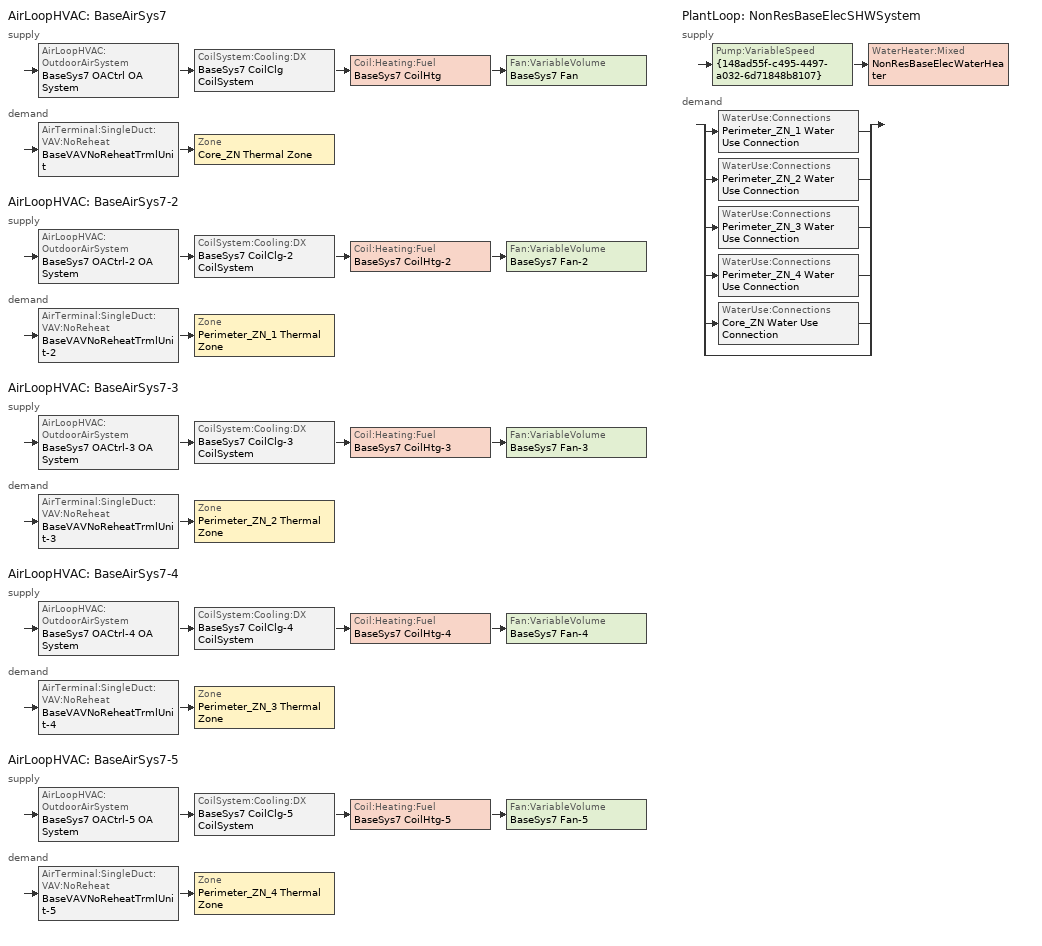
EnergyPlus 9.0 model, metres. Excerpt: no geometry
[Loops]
AirLoopHVAC 'BaseAirSys7'
 supply: AirLoopHVAC:OutdoorAirSystem 'BaseSys7 OACtrl OA System' > CoilSystem:Cooling:DX 'BaseSys7 CoilClg CoilSystem' > Coil:Heating:Fuel 'BaseSys7 CoilHtg' > Fan:VariableVolume 'BaseSys7 Fan'
 demand: AirTerminal:SingleDuct:VAV:NoReheat 'BaseVAVNoReheatTrmlUnit' > Zone 'Core_ZN Thermal Zone'
AirLoopHVAC 'BaseAirSys7-2'
 supply: AirLoopHVAC:OutdoorAirSystem 'BaseSys7 OACtrl-2 OA System' > CoilSystem:Cooling:DX 'BaseSys7 CoilClg-2 CoilSystem' > Coil:Heating:Fuel 'BaseSys7 CoilHtg-2' > Fan:VariableVolume 'BaseSys7 Fan-2'
 demand: AirTerminal:SingleDuct:VAV:NoReheat 'BaseVAVNoReheatTrmlUnit-2' > Zone 'Perimeter_ZN_1 Thermal Zone'
AirLoopHVAC 'BaseAirSys7-3'
 supply: AirLoopHVAC:OutdoorAirSystem 'BaseSys7 OACtrl-3 OA System' > CoilSystem:Cooling:DX 'BaseSys7 CoilClg-3 CoilSystem' > Coil:Heating:Fuel 'BaseSys7 CoilHtg-3' > Fan:VariableVolume 'BaseSys7 Fan-3'
 demand: AirTerminal:SingleDuct:VAV:NoReheat 'BaseVAVNoReheatTrmlUnit-3' > Zone 'Perimeter_ZN_2 Thermal Zone'
AirLoopHVAC 'BaseAirSys7-4'
 supply: AirLoopHVAC:OutdoorAirSystem 'BaseSys7 OACtrl-4 OA System' > CoilSystem:Cooling:DX 'BaseSys7 CoilClg-4 CoilSystem' > Coil:Heating:Fuel 'BaseSys7 CoilHtg-4' > Fan:VariableVolume 'BaseSys7 Fan-4'
 demand: AirTerminal:SingleDuct:VAV:NoReheat 'BaseVAVNoReheatTrmlUnit-4' > Zone 'Perimeter_ZN_3 Thermal Zone'
AirLoopHVAC 'BaseAirSys7-5'
 supply: AirLoopHVAC:OutdoorAirSystem 'BaseSys7 OACtrl-5 OA System' > CoilSystem:Cooling:DX 'BaseSys7 CoilClg-5 CoilSystem' > Coil:Heating:Fuel 'BaseSys7 CoilHtg-5' > Fan:VariableVolume 'BaseSys7 Fan-5'
 demand: AirTerminal:SingleDuct:VAV:NoReheat 'BaseVAVNoReheatTrmlUnit-5' > Zone 'Perimeter_ZN_4 Thermal Zone'
PlantLoop 'NonResBaseElecSHWSystem'
 supply: Pump:VariableSpeed '{148ad55f-c495-4497-a032-6d71848b8107}' > WaterHeater:Mixed 'NonResBaseElecWaterHeater'
 demand: split
  | WaterUse:Connections 'Perimeter_ZN_1 Water Use Connection'
  | WaterUse:Connections 'Perimeter_ZN_2 Water Use Connection'
  | WaterUse:Connections 'Perimeter_ZN_3 Water Use Connection'
  | WaterUse:Connections 'Perimeter_ZN_4 Water Use Connection'
  | WaterUse:Connections 'Core_ZN Water Use Connection'
  | bypass
[ZoneControl:Thermostat] Control Object Type 1=ThermostatSetpoint:DualSetpoint
Name | Zone or ZoneList | Control Type Schedule | Control Name 1
Core_ZN Thermal Zone Thermostat | Core_ZN Thermal Zone | Core_ZN Thermal Zone Thermostat Schedule | Core_ZN Thermal Zone Thermostat
Perimeter_ZN_1 Thermal Zone Thermostat | Perimeter_ZN_1 Thermal Zone | Perimeter_ZN_1 Thermal Zone Thermostat Schedule | Perimeter_ZN_1 Thermal Zone Thermostat
Perimeter_ZN_2 Thermal Zone Thermostat | Perimeter_ZN_2 Thermal Zone | Perimeter_ZN_2 Thermal Zone Thermostat Schedule | Perimeter_ZN_2 Thermal Zone Thermostat
Perimeter_ZN_3 Thermal Zone Thermostat | Perimeter_ZN_3 Thermal Zone | Perimeter_ZN_3 Thermal Zone Thermostat Schedule | Perimeter_ZN_3 Thermal Zone Thermostat
Perimeter_ZN_4 Thermal Zone Thermostat | Perimeter_ZN_4 Thermal Zone | Perimeter_ZN_4 Thermal Zone Thermostat Schedule | Perimeter_ZN_4 Thermal Zone Thermostat
[ThermostatSetpoint:DualSetpoint] Heating Setpoint Temperature Schedule=OfficeHtgSetpt; Cooling Setpoint Temperature Schedule=OfficeClgSetpt
Core_ZN Thermal Zone Thermostat; Perimeter_ZN_1 Thermal Zone Thermostat; Perimeter_ZN_2 Thermal Zone Thermostat; Perimeter_ZN_3 Thermal Zone Thermostat; Perimeter_ZN_4 Thermal Zone Thermostat
[AirTerminal:SingleDuct:VAV:NoReheat] Availability Schedule=Always On; Maximum Air Flow Rate {m3/s}=Autosize; Zone Minimum Air Flow Input Method=FixedFlowRate; Constant Minimum Air Flow Fraction=0.3
Name | Fixed Minimum Air Flow Rate {m3/s}
BaseVAVNoReheatTrmlUnit | 0.114039
BaseVAVNoReheatTrmlUnit-2; BaseVAVNoReheatTrmlUnit-4 | 0.086449
BaseVAVNoReheatTrmlUnit-3; BaseVAVNoReheatTrmlUnit-5 | 0.0512828
[Zone equipment]
Core_ZN Thermal Zone: BaseVAVNoReheatTrmlUnit
Perimeter_ZN_1 Thermal Zone: BaseVAVNoReheatTrmlUnit-2
Perimeter_ZN_2 Thermal Zone: BaseVAVNoReheatTrmlUnit-3
Perimeter_ZN_3 Thermal Zone: BaseVAVNoReheatTrmlUnit-4
Perimeter_ZN_4 Thermal Zone: BaseVAVNoReheatTrmlUnit-5
[Sizing:Zone] Zone Cooling Design Supply Air Temperature Input Method=TemperatureDifference; Zone Cooling Design Supply Air Temperature {C}=14; Zone Cooling Design Supply Air Temperature Difference {deltaC}=11.1111; Zone Heating Design Supply Air Temperature Input Method=TemperatureDifference; Zone Heating Design Supply Air Temperature {C}=40; Zone Heating Design Supply Air Temperature Difference {deltaC}=13.8889; Zone Cooling Design Supply Air Humidity Ratio {kgWater/kgDryAir}=0.0085; Zone Heating Design Supply Air Humidity Ratio {kgWater/kgDryAir}=0.008; Zone Heating Sizing Factor=1; Zone Cooling Sizing Factor=1; Cooling Design Air Flow Method=DesignDay; Cooling Design Air Flow Rate {m3/s}=0; Cooling Minimum Air Flow per Zone Floor Area {m3/s-m2}=0; Cooling Minimum Air Flow {m3/s}=0; Cooling Minimum Air Flow Fraction=0; Heating Design Air Flow Method=DesignDayWithLimit; Heating Design Air Flow Rate {m3/s}=0; Heating Maximum Air Flow per Zone Floor Area {m3/s-m2}=0; Heating Maximum Air Flow {m3/s}=0; Heating Maximum Air Flow Fraction=0.5; Account for Dedicated Outdoor Air System=No
Name | Design Specification Outdoor Air Object | Design Specification Zone Air Distribution Object
Core_ZN Thermal Zone | Core_ZN Thermal Zone Design Specification Outdoor Air | Core_ZN Thermal Zone Design Spec Zone Air Dist
Perimeter_ZN_1 Thermal Zone | Perimeter_ZN_1 Thermal Zone Design Specification Outdoor Air | Perimeter_ZN_1 Thermal Zone Design Spec Zone Air Dist
Perimeter_ZN_2 Thermal Zone | Perimeter_ZN_2 Thermal Zone Design Specification Outdoor Air | Perimeter_ZN_2 Thermal Zone Design Spec Zone Air Dist
Perimeter_ZN_3 Thermal Zone | Perimeter_ZN_3 Thermal Zone Design Specification Outdoor Air | Perimeter_ZN_3 Thermal Zone Design Spec Zone Air Dist
Perimeter_ZN_4 Thermal Zone | Perimeter_ZN_4 Thermal Zone Design Specification Outdoor Air | Perimeter_ZN_4 Thermal Zone Design Spec Zone Air Dist
[DesignSpecification:ZoneAirDistribution] Zone Air Distribution Effectiveness in Cooling Mode=1; Zone Air Distribution Effectiveness in Heating Mode=1
Core_ZN Thermal Zone Design Spec Zone Air Dist; Perimeter_ZN_1 Thermal Zone Design Spec Zone Air Dist; Perimeter_ZN_2 Thermal Zone Design Spec Zone Air Dist; Perimeter_ZN_3 Thermal Zone Design Spec Zone Air Dist; Perimeter_ZN_4 Thermal Zone Design Spec Zone Air Dist
[Controller:MechanicalVentilation] Demand Controlled Ventilation=No; System Outdoor Air Method=ZoneSum
Name | Availability Schedule | Zone Name 1 | Design Specification Outdoor Air Object Name 1 | Design Specification Zone Air Distribution Object Name 1
BaseSys7 OACtrl Mech Vent Controller | BaseSys7 OACtrl Schedule | Core_ZN Thermal Zone | Core_ZN Thermal Zone Design Specification Outdoor Air | Core_ZN Thermal Zone Design Spec Zone Air Dist
BaseSys7 OACtrl-2 Mech Vent Controller | BaseSys7 OACtrl-2 Schedule | Perimeter_ZN_1 Thermal Zone | Perimeter_ZN_1 Thermal Zone Design Specification Outdoor Air | Perimeter_ZN_1 Thermal Zone Design Spec Zone Air Dist
BaseSys7 OACtrl-3 Mech Vent Controller | BaseSys7 OACtrl-3 Schedule | Perimeter_ZN_2 Thermal Zone | Perimeter_ZN_2 Thermal Zone Design Specification Outdoor Air | Perimeter_ZN_2 Thermal Zone Design Spec Zone Air Dist
BaseSys7 OACtrl-4 Mech Vent Controller | BaseSys7 OACtrl-4 Schedule | Perimeter_ZN_3 Thermal Zone | Perimeter_ZN_3 Thermal Zone Design Specification Outdoor Air | Perimeter_ZN_3 Thermal Zone Design Spec Zone Air Dist
BaseSys7 OACtrl-5 Mech Vent Controller | BaseSys7 OACtrl-5 Schedule | Perimeter_ZN_4 Thermal Zone | Perimeter_ZN_4 Thermal Zone Design Specification Outdoor Air | Perimeter_ZN_4 Thermal Zone Design Spec Zone Air Dist
[DesignSpecification:OutdoorAir] Outdoor Air Method=Maximum; Outdoor Air Flow per Person {m3/s-person}=0; Outdoor Air Flow per Zone Floor Area {m3/s-m2}=0.000762; Outdoor Air Flow per Zone {m3/s}=0; Outdoor Air Flow Air Changes per Hour {1/hr}=0
Core_ZN Thermal Zone Design Specification Outdoor Air; Perimeter_ZN_1 Thermal Zone Design Specification Outdoor Air; Perimeter_ZN_2 Thermal Zone Design Specification Outdoor Air; Perimeter_ZN_3 Thermal Zone Design Specification Outdoor Air; Perimeter_ZN_4 Thermal Zone Design Specification Outdoor Air
[AirLoopHVAC] Design Supply Air Flow Rate {m3/s}=AutoSize
BaseAirSys7; BaseAirSys7-2; BaseAirSys7-3; BaseAirSys7-4; BaseAirSys7-5
[Sizing:System] Type of Load to Size On=Sensible; Design Outdoor Air Flow Rate {m3/s}=Autosize; Central Heating Maximum System Air Flow Ratio=0.5; Preheat Design Temperature {C}=5.68434e-14; Preheat Design Humidity Ratio {kgWater/kgDryAir}=0; Precool Design Temperature {C}=5.68434e-14; Precool Design Humidity Ratio {kgWater/kgDryAir}=0; Central Cooling Design Supply Air Temperature {C}=12.7778; Central Heating Design Supply Air Temperature {C}=35; Type of Zone Sum to Use=NonCoincident; 100% Outdoor Air in Cooling=No; 100% Outdoor Air in Heating=No; Central Cooling Design Supply Air Humidity Ratio {kgWater/kgDryAir}=0.0085; Central Heating Design Supply Air Humidity Ratio {kgWater/kgDryAir}=0.008; Cooling Supply Air Flow Rate Method=DesignDay; Cooling Supply Air Flow Rate {m3/s}=0; Cooling Supply Air Flow Rate Per Floor Area {m3/s-m2}=0.00996765; Cooling Fraction of Autosized Cooling Supply Air Flow Rate=1; Cooling Supply Air Flow Rate Per Unit Cooling Capacity {m3/s-W}=3.94755e-05; Heating Supply Air Flow Rate Method=DesignDay; Heating Supply Air Flow Rate {m3/s}=0; Heating Supply Air Flow Rate Per Floor Area {m3/s-m2}=0.00996765; Heating Fraction of Autosized Heating Supply Air Flow Rate=1; Heating Fraction of Autosized Cooling Supply Air Flow Rate=1; Heating Supply Air Flow Rate Per Unit Heating Capacity {m3/s-W}=3.15882e-05; System Outdoor Air Method=ZoneSum; Zone Maximum Outdoor Air Fraction=1; Cooling Design Capacity Method=CoolingDesignCapacity; Cooling Design Capacity {W}=Autosize; Cooling Design Capacity Per Floor Area {W/m2}=234.7; Fraction of Autosized Cooling Design Capacity=1; Heating Design Capacity Method=HeatingDesignCapacity; Heating Design Capacity {W}=Autosize; Heating Design Capacity Per Floor Area {W/m2}=157; Fraction of Autosized Heating Design Capacity=1; Central Cooling Capacity Control Method=OnOff
BaseAirSys7; BaseAirSys7-2; BaseAirSys7-3; BaseAirSys7-4; BaseAirSys7-5
[AvailabilityManager:NightCycle] Applicability Schedule=Always On Discrete; Fan Schedule=OfficeHVACAvail; Control Type=CycleOnControlZone; Thermostat Tolerance {deltaC}=1.11111; Cycling Run Time Control Type=ThermostatWithMinimumRunTime; Cycling Run Time {s}=900
Name | Control Zone or Zone List
Availability Manager Night Cycle 1 | Core_ZN Thermal Zone
Availability Manager Night Cycle 2 | Perimeter_ZN_1 Thermal Zone
Availability Manager Night Cycle 3 | Perimeter_ZN_2 Thermal Zone
Availability Manager Night Cycle 4 | Perimeter_ZN_3 Thermal Zone
Availability Manager Night Cycle 5 | Perimeter_ZN_4 Thermal Zone
[Controller:OutdoorAir] Minimum Outdoor Air Flow Rate {m3/s}=0; Maximum Outdoor Air Flow Rate {m3/s}=Autosize; Economizer Control Type=NoEconomizer; Economizer Control Action Type=ModulateFlow; Economizer Maximum Limit Enthalpy {J/kg}=64000; Lockout Type=NoLockout; Minimum Limit Type=FixedMinimum; High Humidity Control=No; Control High Indoor Humidity Based on Outdoor Humidity Ratio=Yes; Heat Recovery Bypass Control Type=BypassWhenOAFlowGreaterThanMinimum
Name | Minimum Outdoor Air Schedule | Mechanical Ventilation Controller
BaseSys7 OACtrl | BaseSys7 OACtrl Schedule | BaseSys7 OACtrl Mech Vent Controller
BaseSys7 OACtrl-2 | BaseSys7 OACtrl-2 Schedule | BaseSys7 OACtrl-2 Mech Vent Controller
BaseSys7 OACtrl-3 | BaseSys7 OACtrl-3 Schedule | BaseSys7 OACtrl-3 Mech Vent Controller
BaseSys7 OACtrl-4 | BaseSys7 OACtrl-4 Schedule | BaseSys7 OACtrl-4 Mech Vent Controller
BaseSys7 OACtrl-5 | BaseSys7 OACtrl-5 Schedule | BaseSys7 OACtrl-5 Mech Vent Controller
[SetpointManager:MixedAir] Control Variable=Temperature
Name | Setpoint Node or NodeList
BaseSys7 OACtrl OA System Mixed Air Node OS Default SPM | BaseSys7 OACtrl OA System Mixed Air Node
BaseSys7 CoilClg Outlet Node OS Default SPM | BaseSys7 CoilClg Outlet Node
BaseSys7 CoilHtg Outlet Node OS Default SPM | BaseSys7 CoilHtg Outlet Node
BaseSys7 OACtrl-2 OA System Mixed Air Node OS Default SPM | BaseSys7 OACtrl-2 OA System Mixed Air Node
BaseSys7 CoilClg-2 Outlet Node OS Default SPM | BaseSys7 CoilClg-2 Outlet Node
BaseSys7 CoilHtg-2 Outlet Node OS Default SPM | BaseSys7 CoilHtg-2 Outlet Node
BaseSys7 OACtrl-3 OA System Mixed Air Node OS Default SPM | BaseSys7 OACtrl-3 OA System Mixed Air Node
BaseSys7 CoilClg-3 Outlet Node OS Default SPM | BaseSys7 CoilClg-3 Outlet Node
BaseSys7 CoilHtg-3 Outlet Node OS Default SPM | BaseSys7 CoilHtg-3 Outlet Node
BaseSys7 OACtrl-4 OA System Mixed Air Node OS Default SPM | BaseSys7 OACtrl-4 OA System Mixed Air Node
BaseSys7 CoilClg-4 Outlet Node OS Default SPM | BaseSys7 CoilClg-4 Outlet Node
BaseSys7 CoilHtg-4 Outlet Node OS Default SPM | BaseSys7 CoilHtg-4 Outlet Node
BaseSys7 OACtrl-5 OA System Mixed Air Node OS Default SPM | BaseSys7 OACtrl-5 OA System Mixed Air Node
BaseSys7 CoilClg-5 Outlet Node OS Default SPM | BaseSys7 CoilClg-5 Outlet Node
BaseSys7 CoilHtg-5 Outlet Node OS Default SPM | BaseSys7 CoilHtg-5 Outlet Node
[CoilSystem:Cooling:DX] Availability Schedule=Always On Discrete
Name | Cooling Coil
BaseSys7 CoilClg CoilSystem | BaseSys7 CoilClg
BaseSys7 CoilClg-2 CoilSystem | BaseSys7 CoilClg-2
BaseSys7 CoilClg-3 CoilSystem | BaseSys7 CoilClg-3
BaseSys7 CoilClg-4 CoilSystem | BaseSys7 CoilClg-4
BaseSys7 CoilClg-5 CoilSystem | BaseSys7 CoilClg-5
[Coil:Cooling:DX:SingleSpeed] Availability Schedule=Always On Discrete; Gross Rated Total Cooling Capacity {W}=Autosize; Gross Rated Sensible Heat Ratio=Autosize; Gross Rated Cooling COP {W/W}=3; Rated Air Flow Rate {m3/s}=Autosize; Rated Evaporator Fan Power Per Volume Flow Rate {W/(m3/s)}=773.3; Total Cooling Capacity Function of Temperature Curve=CoilClgDXQRatio_fTwbToadbSI; Total Cooling Capacity Function of Flow Fraction Curve=CoilClgDXSnglQRatio_fCFMRatio; Energy Input Ratio Function of Flow Fraction Curve=CoilClgDXSnglEIRRatio_fCFMRatio; Condenser Type=AirCooled; Evaporative Condenser Effectiveness=0; Evaporative Condenser Air Flow Rate {m3/s}=Autosize; Evaporative Condenser Pump Rated Power Consumption {W}=Autosize; Crankcase Heater Capacity {W}=0; Maximum Outdoor Dry-Bulb Temperature for Crankcase Heater Operation {C}=0; Basin Heater Capacity {W/K}=0; Basin Heater Setpoint Temperature {C}=10
Name | Energy Input Ratio Function of Temperature Curve | Part Load Fraction Correlation Curve
BaseSys7 CoilClg | Curve Biquadratic 1 | Curve Quadratic 1
BaseSys7 CoilClg-2 | Curve Biquadratic 2 | Curve Quadratic 2
BaseSys7 CoilClg-3 | Curve Biquadratic 3 | Curve Quadratic 3
BaseSys7 CoilClg-4 | Curve Biquadratic 4 | Curve Quadratic 4
BaseSys7 CoilClg-5 | Curve Biquadratic 5 | Curve Quadratic 5
[Coil:Heating:Fuel] Availability Schedule=Always On; Fuel Type=NaturalGas; Burner Efficiency=0.8; Nominal Capacity {W}=AutoSize; Parasitic Electric Load {W}=0; Part Load Fraction Correlation Curve=CoilHtgFurnFIRRatio_fQRatio; Parasitic Fuel Load {W}=0
BaseSys7 CoilHtg; BaseSys7 CoilHtg-2; BaseSys7 CoilHtg-3; BaseSys7 CoilHtg-4; BaseSys7 CoilHtg-5
[Fan:VariableVolume] Availability Schedule=OfficeHVACAvail; Fan Total Efficiency=1; Pressure Rise {Pa}=0.00249089; Maximum Flow Rate {m3/s}=AutoSize; Fan Power Minimum Flow Rate Input Method=FixedFlowRate; Fan Power Minimum Flow Fraction=0; Fan Power Minimum Air Flow Rate {m3/s}=0; Motor Efficiency=1; Motor In Airstream Fraction=1; Fan Power Coefficient 1=0.027828; Fan Power Coefficient 2=0.026583; Fan Power Coefficient 3=-0.087069; Fan Power Coefficient 4=1.03092; Fan Power Coefficient 5=0
BaseSys7 Fan; BaseSys7 Fan-2; BaseSys7 Fan-3; BaseSys7 Fan-4; BaseSys7 Fan-5
[SetpointManager:SingleZone:Reheat] Control Variable=Temperature; Minimum Supply Air Temperature {C}=12.7778; Maximum Supply Air Temperature {C}=35
Name | Control Zone | Setpoint Node or NodeList
Setpoint Manager Single Zone Reheat 1 | Core_ZN Thermal Zone | BaseSys7 Fan Outlet Node
Setpoint Manager Single Zone Reheat 2 | Perimeter_ZN_1 Thermal Zone | BaseSys7 Fan-2 Outlet Node
Setpoint Manager Single Zone Reheat 3 | Perimeter_ZN_2 Thermal Zone | BaseSys7 Fan-3 Outlet Node
Setpoint Manager Single Zone Reheat 4 | Perimeter_ZN_3 Thermal Zone | BaseSys7 Fan-4 Outlet Node
Setpoint Manager Single Zone Reheat 5 | Perimeter_ZN_4 Thermal Zone | BaseSys7 Fan-5 Outlet Node
[PlantLoop]
NonResBaseElecSHWSystem: Fluid Type=Water; Plant Equipment Operation Scheme=NonResBaseElecSHWSystem Operation Schemes; Maximum Loop Temperature {C}=100; Minimum Loop Temperature {C}=0; Maximum Loop Flow Rate {m3/s}=Autosize; Minimum Loop Flow Rate {m3/s}=0; Plant Loop Volume {m3}=Autocalculate; Load Distribution Scheme=Optimal; Plant Loop Demand Calculation Scheme=SingleSetpoint
[Sizing:Plant]
NonResBaseElecSHWSystem: Loop Type=Heating; Design Loop Exit Temperature {C}=57.2222; Loop Design Temperature Difference {deltaC}=44.4444; Sizing Option=NonCoincident; Zone Timesteps in Averaging Window=1; Coincident Sizing Factor Mode=None
[Pump:VariableSpeed]
{148ad55f-c495-4497-a032-6d71848b8107}: Design Maximum Flow Rate {m3/s}=Autosize; Design Pump Head {Pa}=0; Design Power Consumption {W}=Autosize; Motor Efficiency=0.9; Fraction of Motor Inefficiencies to Fluid Stream=0; Coefficient 1 of the Part Load Performance Curve=0; Coefficient 2 of the Part Load Performance Curve=1; Coefficient 3 of the Part Load Performance Curve=0; Coefficient 4 of the Part Load Performance Curve=0; Design Minimum Flow Rate {m3/s}=0; Pump Control Type=Intermittent; Skin Loss Radiative Fraction=0.5; Design Power Sizing Method=PowerPerFlowPerPressure; Design Electric Power per Unit Flow Rate {W/(m3/s)}=348701.1; Design Shaft Power per Unit Flow Rate per Unit Head=1.28205; Design Minimum Flow Rate Fraction=0
[WaterHeater:Mixed]
NonResBaseElecWaterHeater: Tank Volume {m3}=0.113562; Setpoint Temperature Schedule=NonResBaseElecWaterHeater Setpoint Temp; Deadband Temperature Difference {deltaC}=2; Maximum Temperature Limit {C}=82.22; Heater Control Type=Cycle; Heater Maximum Capacity {W}=8743.98; Heater Ignition Minimum Flow Rate {m3/s}=0; Heater Ignition Delay {s}=0; Heater Fuel Type=Electricity; Heater Thermal Efficiency=1; Off Cycle Parasitic Fuel Consumption Rate {W}=20; Off Cycle Parasitic Heat Fraction to Tank=0.8; On Cycle Parasitic Fuel Consumption Rate {W}=0; On Cycle Parasitic Heat Fraction to Tank=0; Ambient Temperature Indicator=Schedule; Ambient Temperature Schedule=NonResBaseElecWaterHeater Ambient Temperature; Off Cycle Loss Coefficient to Ambient Temperature {W/K}=0.731426; Off Cycle Loss Fraction to Zone=1; On Cycle Loss Coefficient to Ambient Temperature {W/K}=6; On Cycle Loss Fraction to Zone=1; Use Side Effectiveness=1; Source Side Effectiveness=1; Use Side Design Flow Rate {m3/s}=Autosize; Source Side Design Flow Rate {m3/s}=Autosize; Indirect Water Heating Recovery Time {hr}=1.5; Source Side Flow Control Mode=IndirectHeatPrimarySetpoint
[WaterUse:Connections]
Name | Water Use Equipment Name 1
Perimeter_ZN_1 Water Use Connection | Perimeter_ZN_1 Water Use Equipment
Perimeter_ZN_2 Water Use Connection | Perimeter_ZN_2 Water Use Equipment
Perimeter_ZN_3 Water Use Connection | Perimeter_ZN_3 Water Use Equipment
Perimeter_ZN_4 Water Use Connection | Perimeter_ZN_4 Water Use Equipment
Core_ZN Water Use Connection | Core_ZN Water Use Equipment
[WaterUse:Equipment] Flow Rate Fraction Schedule=OfficeServiceHotWater
Name | Peak Flow Rate {m3/s} | Target Temperature Schedule
Perimeter_ZN_1 Water Use Equipment | 1.15565e-06 | Perimeter_ZN_1 Target SHW Temp
Perimeter_ZN_2 Water Use Equipment | 6.85549e-07 | Perimeter_ZN_2 Target SHW Temp
Perimeter_ZN_3 Water Use Equipment | 1.15565e-06 | Perimeter_ZN_3 Target SHW Temp
Perimeter_ZN_4 Water Use Equipment | 6.85549e-07 | Perimeter_ZN_4 Target SHW Temp
Core_ZN Water Use Equipment | 1.52448e-06 | Core_ZN Target SHW Temp
[PlantEquipmentOperationSchemes]
NonResBaseElecSHWSystem Operation Schemes: Control Scheme Object Type 1=PlantEquipmentOperation:HeatingLoad; Control Scheme Name 1=NonResBaseElecSHWSystem Heating Operation Scheme; Control Scheme Schedule Name 1=Always On Discrete
[PlantEquipmentOperation:HeatingLoad]
NonResBaseElecSHWSystem Heating Operation Scheme: Load Range Lower Limit 1 {W}=0; Load Range Upper Limit 1 {W}=1000000000; Range Equipment List Name 1=NonResBaseElecSHWSystem Heating Equipment List
[PlantEquipmentList]
NonResBaseElecSHWSystem Heating Equipment List: WaterHeater:Mixed, NonResBaseElecWaterHeater
[SetpointManager:Scheduled]
{bd8668df-5a16-473e-b5da-dcab74cecbdb}: Control Variable=Temperature; Schedule=NonResBaseElecSHWSystem Supply Temp Schedule; Setpoint Node or NodeList=NonResBaseElecSHWSystem Supply Mixer Outlet Node
[Schedule:Year]
OfficeHtgSetpt: OfficeHtgSetptWk, 1, 1, 12, 31
OfficeClgSetpt: OfficeClgSetptWk, 1, 1, 12, 31
Always On: Always On Week Rule - Jan1-Dec31, 1, 1, 12, 31
BaseSys7 OACtrl Schedule: BaseSys7 OACtrl Schedule Week 1, 1, 1, 12, 31
BaseSys7 OACtrl-2 Schedule: BaseSys7 OACtrl-2 Schedule Week 1, 1, 1, 12, 31
BaseSys7 OACtrl-3 Schedule: BaseSys7 OACtrl-3 Schedule Week 1, 1, 1, 12, 31
BaseSys7 OACtrl-4 Schedule: BaseSys7 OACtrl-4 Schedule Week 1, 1, 1, 12, 31
BaseSys7 OACtrl-5 Schedule: BaseSys7 OACtrl-5 Schedule Week 1, 1, 1, 12, 31
OfficeHVACAvail: OfficeHVACAvailWk, 1, 1, 12, 31
OfficeServiceHotWater: OfficeServiceHotWaterWk, 1, 1, 12, 31
Core_ZN Target SHW Temp: Core_ZN Target SHW Temp Week Rule - Jan1-Dec31, 1, 1, 12, 31
NonResBaseElecSHWSystem Supply Temp Schedule: NonResBaseElecSHWSystem Supply Temp Schedule Week Rule - Jan1-Dec31, 1, 1, 12, 31
NonResBaseElecWaterHeater Ambient Temperature: NonResBaseElecWaterHeater Ambient Temperature Week Rule - Jan1-Dec31, 1, 1, 12, 31
NonResBaseElecWaterHeater Setpoint Temp: NonResBaseElecWaterHeater Setpoint Temp Week Rule - Jan1-Dec31, 1, 1, 12, 31
Perimeter_ZN_1 Target SHW Temp: Perimeter_ZN_1 Target SHW Temp Week Rule - Jan1-Dec31, 1, 1, 12, 31
Perimeter_ZN_2 Target SHW Temp: Perimeter_ZN_2 Target SHW Temp Week Rule - Jan1-Dec31, 1, 1, 12, 31
Perimeter_ZN_3 Target SHW Temp: Perimeter_ZN_3 Target SHW Temp Week Rule - Jan1-Dec31, 1, 1, 12, 31
Perimeter_ZN_4 Target SHW Temp: Perimeter_ZN_4 Target SHW Temp Week Rule - Jan1-Dec31, 1, 1, 12, 31
[Schedule:Week:Daily]
OfficeHtgSetptWk: OfficeHtgSetptSun, OfficeHtgSetptWD, OfficeHtgSetptWD, OfficeHtgSetptWD, OfficeHtgSetptWD, OfficeHtgSetptWD, OfficeHtgSetptSat, OfficeHtgSetptSun, OfficeHtgSetptWD, OfficeHtgSetptWD, OfficeHtgSetptSun, OfficeHtgSetptSun
OfficeClgSetptWk: OfficeClgSetptSun, OfficeClgSetptWD, OfficeClgSetptWD, OfficeClgSetptWD, OfficeClgSetptWD, OfficeClgSetptWD, OfficeClgSetptSat, OfficeClgSetptSun, OfficeClgSetptWD, OfficeClgSetptWD, OfficeClgSetptSun, OfficeClgSetptSun
Always On Week Rule - Jan1-Dec31: Schedule Day 1, Schedule Day 1, Schedule Day 1, Schedule Day 1, Schedule Day 1, Schedule Day 1, Schedule Day 1, Schedule Day 1, Schedule Day 1, Schedule Day 1, Schedule Day 1, Schedule Day 1
BaseSys7 OACtrl Schedule Week 1: BaseSys7 OACtrl Schedule Week 1 Sunday, BaseSys7 OACtrl Schedule Week 1 Monday, BaseSys7 OACtrl Schedule Week 1 Tuesday, BaseSys7 OACtrl Schedule Week 1 Wednesday, BaseSys7 OACtrl Schedule Week 1 Thursday, BaseSys7 OACtrl Schedule Week 1 Friday, BaseSys7 OACtrl Schedule Week 1 Saturday, BaseSys7 OACtrl Schedule Week 1 Holiday, BaseSys7 OACtrl Schedule Week 1 Summer, BaseSys7 OACtrl Schedule Week 1 Winter, BaseSys7 OACtrl Schedule Week 1 Custom 1, BaseSys7 OACtrl Schedule Week 1 Custom 2
BaseSys7 OACtrl-2 Schedule Week 1: BaseSys7 OACtrl-2 Schedule Week 1 Sunday, BaseSys7 OACtrl-2 Schedule Week 1 Monday, BaseSys7 OACtrl-2 Schedule Week 1 Tuesday, BaseSys7 OACtrl-2 Schedule Week 1 Wednesday, BaseSys7 OACtrl-2 Schedule Week 1 Thursday, BaseSys7 OACtrl-2 Schedule Week 1 Friday, BaseSys7 OACtrl-2 Schedule Week 1 Saturday, BaseSys7 OACtrl-2 Schedule Week 1 Holiday, BaseSys7 OACtrl-2 Schedule Week 1 Summer, BaseSys7 OACtrl-2 Schedule Week 1 Winter, BaseSys7 OACtrl-2 Schedule Week 1 Custom 1, BaseSys7 OACtrl-2 Schedule Week 1 Custom 2
BaseSys7 OACtrl-3 Schedule Week 1: BaseSys7 OACtrl-3 Schedule Week 1 Sunday, BaseSys7 OACtrl-3 Schedule Week 1 Monday, BaseSys7 OACtrl-3 Schedule Week 1 Tuesday, BaseSys7 OACtrl-3 Schedule Week 1 Wednesday, BaseSys7 OACtrl-3 Schedule Week 1 Thursday, BaseSys7 OACtrl-3 Schedule Week 1 Friday, BaseSys7 OACtrl-3 Schedule Week 1 Saturday, BaseSys7 OACtrl-3 Schedule Week 1 Holiday, BaseSys7 OACtrl-3 Schedule Week 1 Summer, BaseSys7 OACtrl-3 Schedule Week 1 Winter, BaseSys7 OACtrl-3 Schedule Week 1 Custom 1, BaseSys7 OACtrl-3 Schedule Week 1 Custom 2
BaseSys7 OACtrl-4 Schedule Week 1: BaseSys7 OACtrl-4 Schedule Week 1 Sunday, BaseSys7 OACtrl-4 Schedule Week 1 Monday, BaseSys7 OACtrl-4 Schedule Week 1 Tuesday, BaseSys7 OACtrl-4 Schedule Week 1 Wednesday, BaseSys7 OACtrl-4 Schedule Week 1 Thursday, BaseSys7 OACtrl-4 Schedule Week 1 Friday, BaseSys7 OACtrl-4 Schedule Week 1 Saturday, BaseSys7 OACtrl-4 Schedule Week 1 Holiday, BaseSys7 OACtrl-4 Schedule Week 1 Summer, BaseSys7 OACtrl-4 Schedule Week 1 Winter, BaseSys7 OACtrl-4 Schedule Week 1 Custom 1, BaseSys7 OACtrl-4 Schedule Week 1 Custom 2
BaseSys7 OACtrl-5 Schedule Week 1: BaseSys7 OACtrl-5 Schedule Week 1 Sunday, BaseSys7 OACtrl-5 Schedule Week 1 Monday, BaseSys7 OACtrl-5 Schedule Week 1 Tuesday, BaseSys7 OACtrl-5 Schedule Week 1 Wednesday, BaseSys7 OACtrl-5 Schedule Week 1 Thursday, BaseSys7 OACtrl-5 Schedule Week 1 Friday, BaseSys7 OACtrl-5 Schedule Week 1 Saturday, BaseSys7 OACtrl-5 Schedule Week 1 Holiday, BaseSys7 OACtrl-5 Schedule Week 1 Summer, BaseSys7 OACtrl-5 Schedule Week 1 Winter, BaseSys7 OACtrl-5 Schedule Week 1 Custom 1, BaseSys7 OACtrl-5 Schedule Week 1 Custom 2
OfficeHVACAvailWk: OfficeHVACAvailSun, OfficeHVACAvailWD, OfficeHVACAvailWD, OfficeHVACAvailWD, OfficeHVACAvailWD, OfficeHVACAvailWD, OfficeHVACAvailSat, OfficeHVACAvailSun, AllOnHVACAvailDay, AllOnHVACAvailDay, OfficeHVACAvailSun, OfficeHVACAvailSun
OfficeServiceHotWaterWk: OfficeServiceHotWaterSun, OfficeServiceHotWaterWD, OfficeServiceHotWaterWD, OfficeServiceHotWaterWD, OfficeServiceHotWaterWD, OfficeServiceHotWaterWD, OfficeServiceHotWaterSat, OfficeServiceHotWaterSun, OnDay, OffDay, OfficeServiceHotWaterSun, OfficeServiceHotWaterSun
Core_ZN Target SHW Temp Week Rule - Jan1-Dec31: {cd8cae6e-bae8-4adc-8e79-16f85ed7c061}, {cd8cae6e-bae8-4adc-8e79-16f85ed7c061}, {cd8cae6e-bae8-4adc-8e79-16f85ed7c061}, {cd8cae6e-bae8-4adc-8e79-16f85ed7c061}, {cd8cae6e-bae8-4adc-8e79-16f85ed7c061}, {cd8cae6e-bae8-4adc-8e79-16f85ed7c061}, {cd8cae6e-bae8-4adc-8e79-16f85ed7c061}, {cd8cae6e-bae8-4adc-8e79-16f85ed7c061}, {cd8cae6e-bae8-4adc-8e79-16f85ed7c061}, {cd8cae6e-bae8-4adc-8e79-16f85ed7c061}, {cd8cae6e-bae8-4adc-8e79-16f85ed7c061}, {cd8cae6e-bae8-4adc-8e79-16f85ed7c061}
NonResBaseElecSHWSystem Supply Temp Schedule Week Rule - Jan1-Dec31: {6fc698ea-95e0-49ca-a842-8fad28376f02}, {6fc698ea-95e0-49ca-a842-8fad28376f02}, {6fc698ea-95e0-49ca-a842-8fad28376f02}, {6fc698ea-95e0-49ca-a842-8fad28376f02}, {6fc698ea-95e0-49ca-a842-8fad28376f02}, {6fc698ea-95e0-49ca-a842-8fad28376f02}, {6fc698ea-95e0-49ca-a842-8fad28376f02}, {6fc698ea-95e0-49ca-a842-8fad28376f02}, {6fc698ea-95e0-49ca-a842-8fad28376f02}, {6fc698ea-95e0-49ca-a842-8fad28376f02}, {6fc698ea-95e0-49ca-a842-8fad28376f02}, {6fc698ea-95e0-49ca-a842-8fad28376f02}
NonResBaseElecWaterHeater Ambient Temperature Week Rule - Jan1-Dec31: {2d01e6d7-ecd8-4568-89c4-cb21fe994164}, {2d01e6d7-ecd8-4568-89c4-cb21fe994164}, {2d01e6d7-ecd8-4568-89c4-cb21fe994164}, {2d01e6d7-ecd8-4568-89c4-cb21fe994164}, {2d01e6d7-ecd8-4568-89c4-cb21fe994164}, {2d01e6d7-ecd8-4568-89c4-cb21fe994164}, {2d01e6d7-ecd8-4568-89c4-cb21fe994164}, {2d01e6d7-ecd8-4568-89c4-cb21fe994164}, {2d01e6d7-ecd8-4568-89c4-cb21fe994164}, {2d01e6d7-ecd8-4568-89c4-cb21fe994164}, {2d01e6d7-ecd8-4568-89c4-cb21fe994164}, {2d01e6d7-ecd8-4568-89c4-cb21fe994164}
NonResBaseElecWaterHeater Setpoint Temp Week Rule - Jan1-Dec31: {127f3447-25a5-459a-9541-c9d5ff2189d7}, {127f3447-25a5-459a-9541-c9d5ff2189d7}, {127f3447-25a5-459a-9541-c9d5ff2189d7}, {127f3447-25a5-459a-9541-c9d5ff2189d7}, {127f3447-25a5-459a-9541-c9d5ff2189d7}, {127f3447-25a5-459a-9541-c9d5ff2189d7}, {127f3447-25a5-459a-9541-c9d5ff2189d7}, {127f3447-25a5-459a-9541-c9d5ff2189d7}, {127f3447-25a5-459a-9541-c9d5ff2189d7}, {127f3447-25a5-459a-9541-c9d5ff2189d7}, {127f3447-25a5-459a-9541-c9d5ff2189d7}, {127f3447-25a5-459a-9541-c9d5ff2189d7}
Perimeter_ZN_1 Target SHW Temp Week Rule - Jan1-Dec31: {fed4a2ee-d53f-4123-ad64-039d8216df98}, {fed4a2ee-d53f-4123-ad64-039d8216df98}, {fed4a2ee-d53f-4123-ad64-039d8216df98}, {fed4a2ee-d53f-4123-ad64-039d8216df98}, {fed4a2ee-d53f-4123-ad64-039d8216df98}, {fed4a2ee-d53f-4123-ad64-039d8216df98}, {fed4a2ee-d53f-4123-ad64-039d8216df98}, {fed4a2ee-d53f-4123-ad64-039d8216df98}, {fed4a2ee-d53f-4123-ad64-039d8216df98}, {fed4a2ee-d53f-4123-ad64-039d8216df98}, {fed4a2ee-d53f-4123-ad64-039d8216df98}, {fed4a2ee-d53f-4123-ad64-039d8216df98}
Perimeter_ZN_2 Target SHW Temp Week Rule - Jan1-Dec31: {4614359e-474a-4e6c-afc7-0f53c7dd0312}, {4614359e-474a-4e6c-afc7-0f53c7dd0312}, {4614359e-474a-4e6c-afc7-0f53c7dd0312}, {4614359e-474a-4e6c-afc7-0f53c7dd0312}, {4614359e-474a-4e6c-afc7-0f53c7dd0312}, {4614359e-474a-4e6c-afc7-0f53c7dd0312}, {4614359e-474a-4e6c-afc7-0f53c7dd0312}, {4614359e-474a-4e6c-afc7-0f53c7dd0312}, {4614359e-474a-4e6c-afc7-0f53c7dd0312}, {4614359e-474a-4e6c-afc7-0f53c7dd0312}, {4614359e-474a-4e6c-afc7-0f53c7dd0312}, {4614359e-474a-4e6c-afc7-0f53c7dd0312}
Perimeter_ZN_3 Target SHW Temp Week Rule - Jan1-Dec31: {38927f80-8be8-4356-855e-1239f55157b7}, {38927f80-8be8-4356-855e-1239f55157b7}, {38927f80-8be8-4356-855e-1239f55157b7}, {38927f80-8be8-4356-855e-1239f55157b7}, {38927f80-8be8-4356-855e-1239f55157b7}, {38927f80-8be8-4356-855e-1239f55157b7}, {38927f80-8be8-4356-855e-1239f55157b7}, {38927f80-8be8-4356-855e-1239f55157b7}, {38927f80-8be8-4356-855e-1239f55157b7}, {38927f80-8be8-4356-855e-1239f55157b7}, {38927f80-8be8-4356-855e-1239f55157b7}, {38927f80-8be8-4356-855e-1239f55157b7}
Perimeter_ZN_4 Target SHW Temp Week Rule - Jan1-Dec31: {388cf79c-96c4-4235-af7b-1d411a843f80}, {388cf79c-96c4-4235-af7b-1d411a843f80}, {388cf79c-96c4-4235-af7b-1d411a843f80}, {388cf79c-96c4-4235-af7b-1d411a843f80}, {388cf79c-96c4-4235-af7b-1d411a843f80}, {388cf79c-96c4-4235-af7b-1d411a843f80}, {388cf79c-96c4-4235-af7b-1d411a843f80}, {388cf79c-96c4-4235-af7b-1d411a843f80}, {388cf79c-96c4-4235-af7b-1d411a843f80}, {388cf79c-96c4-4235-af7b-1d411a843f80}, {388cf79c-96c4-4235-af7b-1d411a843f80}, {388cf79c-96c4-4235-af7b-1d411a843f80}
[Schedule:Day:Interval]
OnDay; BaseSys7 OACtrl Schedule Week 1 Summer; BaseSys7 OACtrl Schedule Week 1 Winter; BaseSys7 OACtrl-2 Schedule Week 1 Summer; BaseSys7 OACtrl-2 Schedule Week 1 Winter; BaseSys7 OACtrl-3 Schedule Week 1 Summer; BaseSys7 OACtrl-3 Schedule Week 1 Winter; BaseSys7 OACtrl-4 Schedule Week 1 Summer; BaseSys7 OACtrl-4 Schedule Week 1 Winter; BaseSys7 OACtrl-5 Schedule Week 1 Summer; BaseSys7 OACtrl-5 Schedule Week 1 Winter; AllOnHVACAvailDay: No, 01:00, 1, 02:00, 1, 03:00, 1, 04:00, 1, 05:00, 1, 06:00, 1, 07:00, 1, 08:00, 1, 09:00, 1, 10:00, 1, 11:00, 1, 12:00, 1, 13:00, 1, 14:00, 1, 15:00, 1, 16:00, 1, 17:00, 1, 18:00, 1, 19:00, 1, 20:00, 1, 21:00, 1, 22:00, 1, 23:00, 1, 24:00, 1
OffDay: No, 01:00, 0, 02:00, 0, 03:00, 0, 04:00, 0, 05:00, 0, 06:00, 0, 07:00, 0, 08:00, 0, 09:00, 0, 10:00, 0, 11:00, 0, 12:00, 0, 13:00, 0, 14:00, 0, 15:00, 0, 16:00, 0, 17:00, 0, 18:00, 0, 19:00, 0, 20:00, 0, 21:00, 0, 22:00, 0, 23:00, 0, 24:00, 0
OfficeHtgSetptSun: No, 01:00, 15.5556, 02:00, 15.5556, 03:00, 15.5556, 04:00, 15.5556, 05:00, 15.5556, 06:00, 15.5556, 07:00, 15.5556, 08:00, 15.5556, 09:00, 15.5556, 10:00, 15.5556, 11:00, 15.5556, 12:00, 15.5556, 13:00, 15.5556, 14:00, 15.5556, 15:00, 15.5556, 16:00, 15.5556, 17:00, 15.5556, 18:00, 15.5556, 19:00, 15.5556, 20:00, 15.5556, 21:00, 15.5556, 22:00, 15.5556, 23:00, 15.5556, 24:00, 15.5556
OfficeHtgSetptWD: No, 01:00, 15.5556, 02:00, 15.5556, 03:00, 15.5556, 04:00, 15.5556, 05:00, 15.5556, 06:00, 21.1111, 07:00, 21.1111, 08:00, 21.1111, 09:00, 21.1111, 10:00, 21.1111, 11:00, 21.1111, 12:00, 21.1111, 13:00, 21.1111, 14:00, 21.1111, 15:00, 21.1111, 16:00, 21.1111, 17:00, 21.1111, 18:00, 21.1111, 19:00, 21.1111, 20:00, 21.1111, 21:00, 21.1111, 22:00, 21.1111, 23:00, 21.1111, 24:00, 21.1111
OfficeHtgSetptSat: No, 01:00, 15.5556, 02:00, 15.5556, 03:00, 15.5556, 04:00, 15.5556, 05:00, 15.5556, 06:00, 21.1111, 07:00, 21.1111, 08:00, 21.1111, 09:00, 21.1111, 10:00, 21.1111, 11:00, 21.1111, 12:00, 21.1111, 13:00, 21.1111, 14:00, 21.1111, 15:00, 21.1111, 16:00, 21.1111, 17:00, 21.1111, 18:00, 21.1111, 19:00, 21.1111, 20:00, 15.5556, 21:00, 15.5556, 22:00, 15.5556, 23:00, 15.5556, 24:00, 15.5556
OfficeClgSetptSun: No, 01:00, 29.4444, 02:00, 29.4444, 03:00, 29.4444, 04:00, 29.4444, 05:00, 29.4444, 06:00, 29.4444, 07:00, 29.4444, 08:00, 29.4444, 09:00, 29.4444, 10:00, 29.4444, 11:00, 29.4444, 12:00, 29.4444, 13:00, 29.4444, 14:00, 29.4444, 15:00, 29.4444, 16:00, 29.4444, 17:00, 29.4444, 18:00, 29.4444, 19:00, 29.4444, 20:00, 29.4444, 21:00, 29.4444, 22:00, 29.4444, 23:00, 29.4444, 24:00, 29.4444
OfficeClgSetptWD: No, 01:00, 29.4444, 02:00, 29.4444, 03:00, 29.4444, 04:00, 29.4444, 05:00, 29.4444, 06:00, 23.8889, 07:00, 23.8889, 08:00, 23.8889, 09:00, 23.8889, 10:00, 23.8889, 11:00, 23.8889, 12:00, 23.8889, 13:00, 23.8889, 14:00, 23.8889, 15:00, 23.8889, 16:00, 23.8889, 17:00, 23.8889, 18:00, 23.8889, 19:00, 23.8889, 20:00, 23.8889, 21:00, 23.8889, 22:00, 23.8889, 23:00, 23.8889, 24:00, 23.8889
OfficeClgSetptSat: No, 01:00, 29.4444, 02:00, 29.4444, 03:00, 29.4444, 04:00, 29.4444, 05:00, 29.4444, 06:00, 23.8889, 07:00, 23.8889, 08:00, 23.8889, 09:00, 23.8889, 10:00, 23.8889, 11:00, 23.8889, 12:00, 23.8889, 13:00, 23.8889, 14:00, 23.8889, 15:00, 23.8889, 16:00, 23.8889, 17:00, 23.8889, 18:00, 23.8889, 19:00, 23.8889, 20:00, 29.4444, 21:00, 29.4444, 22:00, 29.4444, 23:00, 29.4444, 24:00, 29.4444
Schedule Day 1: No, 24:00, 1
BaseSys7 OACtrl Schedule Week 1 Sunday; BaseSys7 OACtrl Schedule Week 1 Holiday; BaseSys7 OACtrl Schedule Week 1 Custom 1; BaseSys7 OACtrl Schedule Week 1 Custom 2; BaseSys7 OACtrl-2 Schedule Week 1 Sunday; BaseSys7 OACtrl-2 Schedule Week 1 Holiday; BaseSys7 OACtrl-2 Schedule Week 1 Custom 1; BaseSys7 OACtrl-2 Schedule Week 1 Custom 2; BaseSys7 OACtrl-3 Schedule Week 1 Sunday; BaseSys7 OACtrl-3 Schedule Week 1 Holiday; BaseSys7 OACtrl-3 Schedule Week 1 Custom 1; BaseSys7 OACtrl-3 Schedule Week 1 Custom 2; BaseSys7 OACtrl-4 Schedule Week 1 Sunday; BaseSys7 OACtrl-4 Schedule Week 1 Holiday; BaseSys7 OACtrl-4 Schedule Week 1 Custom 1; BaseSys7 OACtrl-4 Schedule Week 1 Custom 2; BaseSys7 OACtrl-5 Schedule Week 1 Sunday; BaseSys7 OACtrl-5 Schedule Week 1 Holiday; BaseSys7 OACtrl-5 Schedule Week 1 Custom 1; BaseSys7 OACtrl-5 Schedule Week 1 Custom 2; OfficeHVACAvailSun: No, 01:00, 0, 02:00, 0, 03:00, 0, 04:00, 0, 05:00, 0, 06:00, 1, 07:00, 1, 08:00, 1, 09:00, 1, 10:00, 1, 11:00, 1, 12:00, 1, 13:00, 1, 14:00, 1, 15:00, 1, 16:00, 1, 17:00, 1, 18:00, 1, 19:00, 0, 20:00, 0, 21:00, 0, 22:00, 0, 23:00, 0, 24:00, 0
BaseSys7 OACtrl Schedule Week 1 Monday; BaseSys7 OACtrl Schedule Week 1 Tuesday; BaseSys7 OACtrl Schedule Week 1 Wednesday; BaseSys7 OACtrl Schedule Week 1 Thursday; BaseSys7 OACtrl Schedule Week 1 Friday; BaseSys7 OACtrl-2 Schedule Week 1 Monday; BaseSys7 OACtrl-2 Schedule Week 1 Tuesday; BaseSys7 OACtrl-2 Schedule Week 1 Wednesday; BaseSys7 OACtrl-2 Schedule Week 1 Thursday; BaseSys7 OACtrl-2 Schedule Week 1 Friday; BaseSys7 OACtrl-3 Schedule Week 1 Monday; BaseSys7 OACtrl-3 Schedule Week 1 Tuesday; BaseSys7 OACtrl-3 Schedule Week 1 Wednesday; BaseSys7 OACtrl-3 Schedule Week 1 Thursday; BaseSys7 OACtrl-3 Schedule Week 1 Friday; BaseSys7 OACtrl-4 Schedule Week 1 Monday; BaseSys7 OACtrl-4 Schedule Week 1 Tuesday; BaseSys7 OACtrl-4 Schedule Week 1 Wednesday; BaseSys7 OACtrl-4 Schedule Week 1 Thursday; BaseSys7 OACtrl-4 Schedule Week 1 Friday; BaseSys7 OACtrl-5 Schedule Week 1 Monday; BaseSys7 OACtrl-5 Schedule Week 1 Tuesday; BaseSys7 OACtrl-5 Schedule Week 1 Wednesday; BaseSys7 OACtrl-5 Schedule Week 1 Thursday; BaseSys7 OACtrl-5 Schedule Week 1 Friday; OfficeHVACAvailWD: No, 01:00, 0, 02:00, 0, 03:00, 0, 04:00, 0, 05:00, 0, 06:00, 1, 07:00, 1, 08:00, 1, 09:00, 1, 10:00, 1, 11:00, 1, 12:00, 1, 13:00, 1, 14:00, 1, 15:00, 1, 16:00, 1, 17:00, 1, 18:00, 1, 19:00, 1, 20:00, 1, 21:00, 1, 22:00, 1, 23:00, 1, 24:00, 1
BaseSys7 OACtrl Schedule Week 1 Saturday; BaseSys7 OACtrl-2 Schedule Week 1 Saturday; BaseSys7 OACtrl-3 Schedule Week 1 Saturday; BaseSys7 OACtrl-4 Schedule Week 1 Saturday; BaseSys7 OACtrl-5 Schedule Week 1 Saturday; OfficeHVACAvailSat: No, 01:00, 0, 02:00, 0, 03:00, 0, 04:00, 0, 05:00, 0, 06:00, 1, 07:00, 1, 08:00, 1, 09:00, 1, 10:00, 1, 11:00, 1, 12:00, 1, 13:00, 1, 14:00, 1, 15:00, 1, 16:00, 1, 17:00, 1, 18:00, 1, 19:00, 1, 20:00, 0, 21:00, 0, 22:00, 0, 23:00, 0, 24:00, 0
OfficeServiceHotWaterSat: No, 01:00, 0.05, 02:00, 0.05, 03:00, 0.05, 04:00, 0.05, 05:00, 0.05, 06:00, 0.08, 07:00, 0.07, 08:00, 0.11, 09:00, 0.15, 10:00, 0.21, 11:00, 0.19, 12:00, 0.23, 13:00, 0.2, 14:00, 0.19, 15:00, 0.15, 16:00, 0.12, 17:00, 0.14, 18:00, 0.07, 19:00, 0.07, 20:00, 0.07, 21:00, 0.07, 22:00, 0.09, 23:00, 0.05, 24:00, 0.05
OfficeServiceHotWaterSun: No, 01:00, 0.04, 02:00, 0.04, 03:00, 0.04, 04:00, 0.04, 05:00, 0.04, 06:00, 0.07, 07:00, 0.04, 08:00, 0.04, 09:00, 0.04, 10:00, 0.04, 11:00, 0.04, 12:00, 0.06, 13:00, 0.06, 14:00, 0.09, 15:00, 0.06, 16:00, 0.04, 17:00, 0.04, 18:00, 0.04, 19:00, 0.04, 20:00, 0.04, 21:00, 0.04, 22:00, 0.07, 23:00, 0.04, 24:00, 0.04
OfficeServiceHotWaterWD: No, 01:00, 0.05, 02:00, 0.05, 03:00, 0.05, 04:00, 0.05, 05:00, 0.05, 06:00, 0.08, 07:00, 0.07, 08:00, 0.19, 09:00, 0.35, 10:00, 0.38, 11:00, 0.39, 12:00, 0.47, 13:00, 0.57, 14:00, 0.54, 15:00, 0.34, 16:00, 0.33, 17:00, 0.44, 18:00, 0.26, 19:00, 0.21, 20:00, 0.15, 21:00, 0.17, 22:00, 0.08, 23:00, 0.05, 24:00, 0.05
{127f3447-25a5-459a-9541-c9d5ff2189d7}; {388cf79c-96c4-4235-af7b-1d411a843f80}; {38927f80-8be8-4356-855e-1239f55157b7}; {4614359e-474a-4e6c-afc7-0f53c7dd0312}; {6fc698ea-95e0-49ca-a842-8fad28376f02}; {cd8cae6e-bae8-4adc-8e79-16f85ed7c061}; {fed4a2ee-d53f-4123-ad64-039d8216df98}: No, 24:00, 57.2222
{2d01e6d7-ecd8-4568-89c4-cb21fe994164}: No, 24:00, 20
[Schedule:Compact]
Core_ZN Thermal Zone Thermostat Schedule; Perimeter_ZN_1 Thermal Zone Thermostat Schedule; Perimeter_ZN_2 Thermal Zone Thermostat Schedule; Perimeter_ZN_3 Thermal Zone Thermostat Schedule; Perimeter_ZN_4 Thermal Zone Thermostat Schedule: Through: 12/31, For: AllDays, Until: 24:00, 4
[Schedule:Constant]
Always On Discrete: Hourly Value=1
[Curve:Biquadratic]
Name | Coefficient1 Constant | Coefficient2 x | Coefficient3 x**2 | Coefficient4 y | Coefficient5 y**2 | Coefficient6 x*y | Minimum Value of x {BasedOnField A2} | Maximum Value of x {BasedOnField A2} | Minimum Value of y {BasedOnField A3} | Maximum Value of y {BasedOnField A3} | Minimum Curve Output {BasedOnField A4} | Maximum Curve Output {BasedOnField A4}
CoilClgDXQRatio_fTwbToadbSI | 0.86779 | 0.014245 | 0.000554 | -0.007569 | 3.2e-005 | -0.000191 | 13.89 | 25 | 23.89 | 46.11 | 0.77 | 1.29
Curve Biquadratic 1; Curve Biquadratic 2; Curve Biquadratic 3; Curve Biquadratic 4; Curve Biquadratic 5 | 0.342414 | 0.034885 | -0.0006237 | 0.00497722 | 0.000437951 | -0.000728028 | 17 | 22 | 13 | 46
[Curve:Quadratic]
Name | Coefficient1 Constant | Coefficient2 x | Coefficient3 x**2 | Minimum Value of x {BasedOnField A2} | Maximum Value of x {BasedOnField A2} | Minimum Curve Output {BasedOnField A3} | Maximum Curve Output {BasedOnField A3}
CoilClgDXSnglQRatio_fCFMRatio | 0.8 | 0.2 | 0 | 0 | 100 | 0.8
CoilClgDXSnglEIRRatio_fCFMRatio | 1.156 | -0.1816 | 0.0256 | 0 | 100
Curve Quadratic 1; Curve Quadratic 2; Curve Quadratic 3; Curve Quadratic 4; Curve Quadratic 5 | 0.85 | 0.15 | 0 | 0 | 1
CoilHtgFurnFIRRatio_fQRatio | 0.01861 | 1.09421 | -0.112819 | 0.7 | 1 | 0.73 | 1
